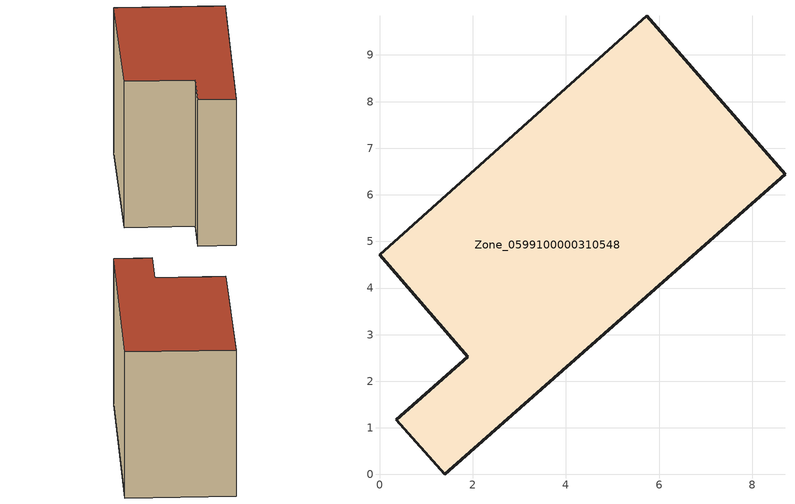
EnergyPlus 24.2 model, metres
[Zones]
Zone_0599100000310548
 floor ground (C_G): 0.36,1.18 1.89,2.53 0,4.71 5.73,9.85 8.7,6.44 1.4,0 z0
 wall outside (C_F): 1.89,2.53 0.36,1.18 1.4,0 8.7,6.44 5.73,9.85 0,4.71 1.89,2.53 z0:6.46
 roof outside (C_R): 5.73,9.85 0,4.71 1.89,2.53 0.36,1.18 1.4,0 8.7,6.44 z6.46
[BUILDING]
Pand.0599100000310548: North Axis=0; Terrain=City; Loads Convergence Tolerance Value=0.04; Temperature Convergence Tolerance Value=0.4; Solar Distribution=FullExterior; Maximum Number of Warmup Days=25; Minimum Number of Warmup Days=1
[Site:Location]
Rotterdam.The.Hague.AP_ZH_NLD Design_Conditions: Latitude=51.96; Longitude=4.45; Time Zone=1; Elevation=-4.5
[SITE:GROUNDTEMPERATURE:BUILDINGSURFACE]
18, 18, 18, 18, 18, 18, 18, 18, 18, 18, 18, 18
[MATERIAL] Thermal Absorptance=0.9; Solar Absorptance=0.7; Visible Absorptance=0.7
Name | Roughness | Thickness | Conductivity | Density | Specific Heat
G.TI.1946 | MediumSmooth | 0.15 | 1 | 540 | 1210
F.TI.1946 | Rough | 0.3 | 0.857143 | 1920 | 840
R.TI.1946 | MediumRough | 0.2 | 0.1 | 1500 | 1000
[CONSTRUCTION]
C_G: G.TI.1946
C_F: F.TI.1946
C_R: R.TI.1946
[ZONE]
Zone_0599100000310548: Type=1; Multiplier=1; Ceiling Height=Autocalculate; Volume=Autocalculate; Floor Area=autocalculate; Part of Total Floor Area=Yes
[ZONEINFILTRATION:DESIGNFLOWRATE]
Infil_Zone_0599100000310548: Zone or ZoneList or Space or SpaceList=Zone_0599100000310548; Schedule=AlwaysOn; Design Flow Rate Calculation Method=Flow/Area; Flow Rate per Floor Area=0.003; Constant Term Coefficient=1; Temperature Term Coefficient=0; Velocity Term Coefficient=0; Velocity Squared Term Coefficient=0
[HVACTEMPLATE:ZONE:IDEALLOADSAIRSYSTEM]
Zone_0599100000310548: Maximum Heating Supply Air Temperature=50; Minimum Cooling Supply Air Temperature=13; Maximum Heating Supply Air Humidity Ratio=0.0156; Minimum Cooling Supply Air Humidity Ratio=0.0077; Heating Limit=NoLimit; Cooling Limit=NoLimit; Dehumidification Control Type=ConstantSensibleHeatRatio; Cooling Sensible Heat Ratio=0.7; Dehumidification Setpoint=60; Humidification Control Type=None; Humidification Setpoint=30; Outdoor Air Method=None; Outdoor Air Flow Rate per Person=0.00944; Outdoor Air Flow Rate per Zone Floor Area=0; Outdoor Air Flow Rate per Zone=0; Demand Controlled Ventilation Type=None; Outdoor Air Economizer Type=NoEconomizer; Heat Recovery Type=None; Sensible Heat Recovery Effectiveness=0.7; Latent Heat Recovery Effectiveness=0.65
[ZONECONTROL:THERMOSTAT]
ThermostatControl_Zone_0599100000310548: Zone or ZoneList=Zone_0599100000310548; Control Type Schedule=DualSetpointControlType; Control 1=Thermostat_Zone_0599100000310548; Temperature Difference Between Cutout And Setpoint=0
[THERMOSTATSETPOINT:DUALSETPOINT]
Thermostat_Zone_0599100000310548: Heating Setpoint Temperature Schedule=HeatingSetpoint_Zone_0599100000310548; Cooling Setpoint Temperature Schedule=CoolingSetpoint_Zone_0599100000310548
[SCHEDULE:COMPACT]
HeatingSetpoint_Zone_0599100000310548: Through: 12/31, For: AllDays, Until: 24:00, 21
CoolingSetpoint_Zone_0599100000310548: Through: 12/31, For: AllDays, Until: 24:00, 24
DualSetpointControlType: Through: 12/31, For: AllDays, Until: 24:00, 4
AlwaysOn: Through: 12/31, For: AllDays, Until: 24:00, 1
